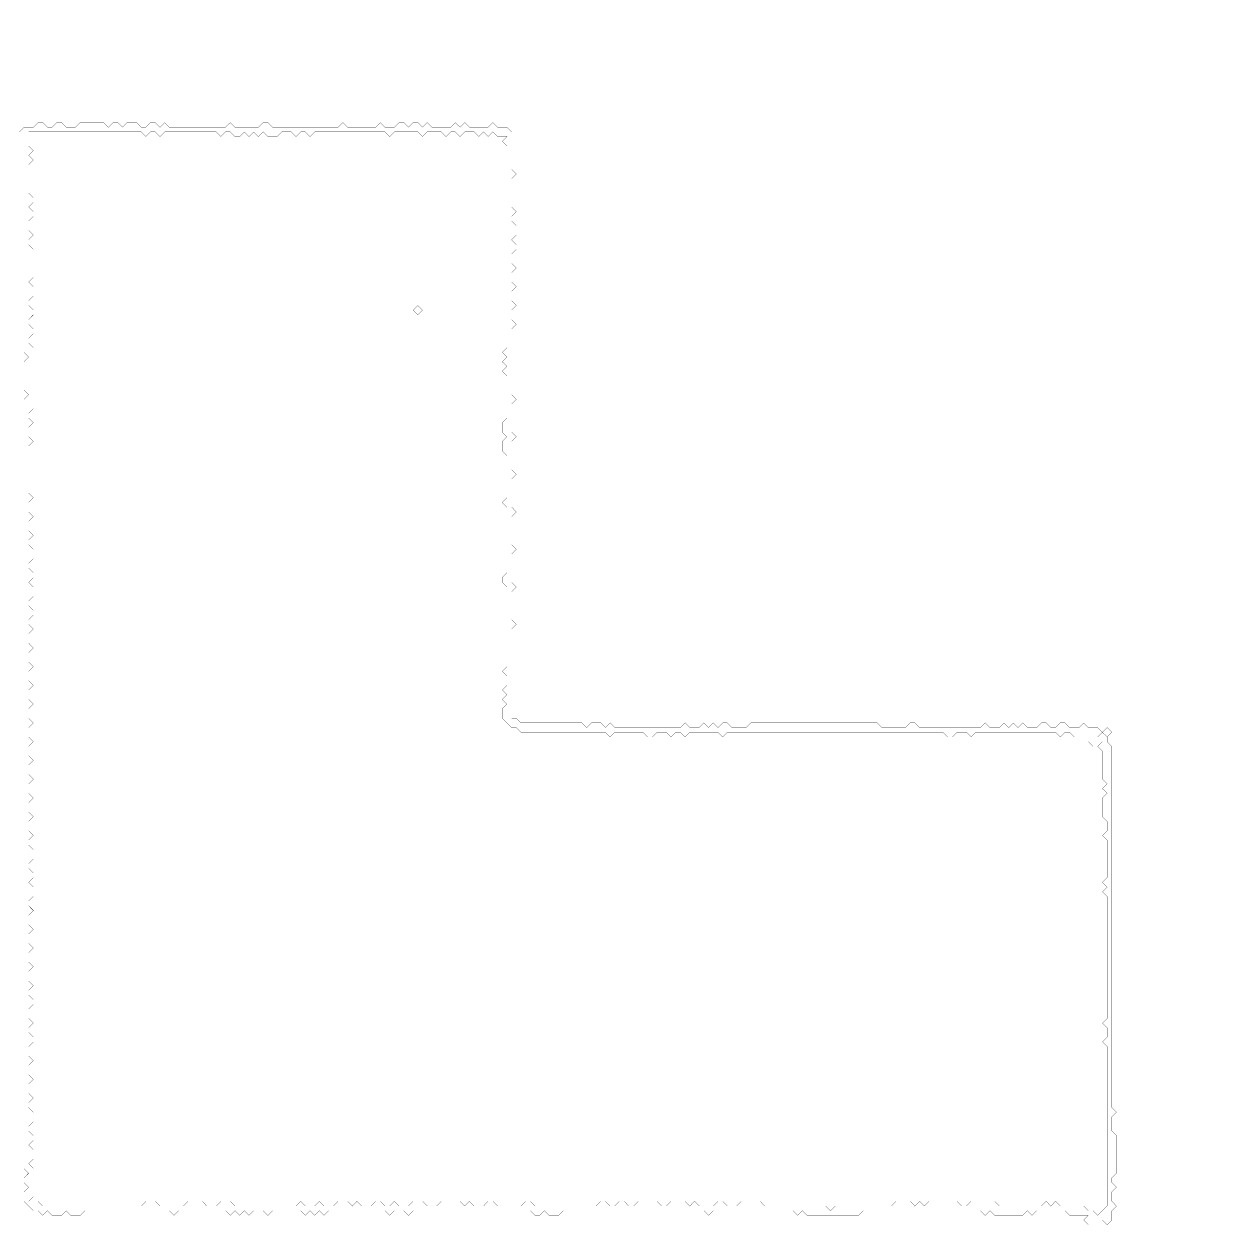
# Model space of a CAD drawing. Header units: metres. Extents: x 0 to 5064, y -5064 to 0.
# Drawn here: x 2547 to 5064, y -2527 to 0 of the extents above; entities that cross this region are included whole.
import ezdxf

# ---------------------------------------------------------------- set-up
doc = ezdxf.new("R2010")
doc.units = ezdxf.units.M
doc.layers.add('conductor', color=1, linetype='Continuous')
doc.layers.add('substrate', color=5, linetype='Continuous')

msp = doc.modelspace()

# ---------------------------------------------------------------- linework, layer by layer
at = {"layer": 'conductor', "const_width": 0.5}
for points in [[(2556.8, -227.9), (2556.8, -237.8), (2556.8, -247.8), (2556.8, -257.7), (2566.7, -267.6), (2556.8, -277.5), (2566.7, -287.4), (2556.8, -297.3), (2556.8, -307.2), (2556.8, -317.1), (2556.8, -327), (2556.8, -336.9), (2556.8, -346.9), (2556.8, -356.8), (2566.7, -366.7), (2566.7, -376.6), (2556.8, -386.5), (2566.7, -396.4), (2566.7, -406.3), (2556.8, -416.2), (2556.8, -426.1), (2556.8, -436), (2566.7, -446), (2556.8, -455.9), (2556.8, -465.8), (2566.7, -475.7), (2566.7, -485.6), (2566.7, -495.5), (2566.7, -505.4), (2566.7, -515.3), (2566.7, -525.2), (2566.7, -535.1), (2556.8, -545.1), (2566.7, -555), (2566.7, -564.9), (2566.7, -574.8), (2556.8, -584.7), (2556.8, -594.6), (2566.7, -604.5), (2566.7, -614.4), (2556.8, -624.3), (2556.8, -634.2), (2566.7, -644.2), (2566.7, -654.1), (2556.8, -664), (2556.8, -673.9), (2566.7, -683.8), (2566.7, -693.7), (2566.7, -703.6), (2566.7, -713.5), (2566.7, -723.4), (2566.7, -733.4), (2566.7, -743.3), (2566.7, -753.2), (2566.7, -763.1), (2566.7, -773), (2566.7, -782.9), (2566.7, -792.8), (2566.7, -802.7), (2566.7, -812.6), (2556.8, -822.5), (2556.8, -832.5), (2566.7, -842.4), (2556.8, -852.3), (2556.8, -862.2), (2556.8, -872.1), (2566.7, -882), (2556.8, -891.9), (2556.8, -901.8), (2556.8, -911.7), (2556.8, -921.6), (2556.8, -931.6), (2556.8, -941.5), (2556.8, -951.4), (2556.8, -961.3), (2556.8, -971.2), (2556.8, -981.1), (2556.8, -991), (2566.7, -1000.9), (2556.8, -1010.8), (2556.8, -1020.7), (2556.8, -1030.7), (2566.7, -1040.6), (2556.8, -1050.5), (2556.8, -1060.4), (2556.8, -1070.3), (2566.7, -1080.2), (2556.8, -1090.1), (2556.8, -1100), (2566.7, -1109.9), (2566.7, -1119.8), (2566.7, -1129.8), (2556.8, -1139.7), (2556.8, -1149.6), (2566.7, -1159.5), (2566.7, -1169.4), (2556.8, -1179.3), (2566.7, -1189.2), (2566.7, -1199.1), (2566.7, -1209), (2556.8, -1218.9), (2556.8, -1228.9), (2566.7, -1238.8), (2566.7, -1248.7), (2556.8, -1258.6), (2556.8, -1268.5), (2566.7, -1278.4), (2556.8, -1288.3), (2556.8, -1298.2), (2556.8, -1308.1), (2566.7, -1318.1), (2556.8, -1328), (2556.8, -1337.9), (2556.8, -1347.8), (2566.7, -1357.7), (2556.8, -1367.6), (2556.8, -1377.5), (2556.8, -1387.4), (2566.7, -1397.3), (2556.8, -1407.2), (2556.8, -1417.2), (2556.8, -1427.1), (2566.7, -1437), (2556.8, -1446.9), (2556.8, -1456.8), (2556.8, -1466.7), (2566.7, -1476.6), (2556.8, -1486.5), (2556.8, -1496.4), (2556.8, -1506.3), (2566.7, -1516.3), (2556.8, -1526.2), (2556.8, -1536.1), (2556.8, -1546), (2566.7, -1555.9), (2556.8, -1565.8), (2556.8, -1575.7), (2556.8, -1585.6), (2566.7, -1595.5), (2556.8, -1605.4), (2556.8, -1615.4), (2556.8, -1625.3), (2566.7, -1635.2), (2556.8, -1645.1), (2556.8, -1655), (2556.8, -1664.9), (2566.7, -1674.8), (2556.8, -1684.7), (2556.8, -1694.6), (2556.8, -1704.5), (2566.7, -1714.5), (2556.8, -1724.4), (2556.8, -1734.3), (2566.7, -1744.2), (2566.7, -1754.1), (2566.7, -1764), (2556.8, -1773.9), (2556.8, -1783.8), (2566.7, -1793.7), (2566.7, -1803.6), (2556.8, -1813.6), (2566.7, -1823.5), (2566.7, -1833.4), (2566.7, -1843.3), (2556.8, -1853.2), (2556.8, -1863.1), (2566.7, -1873), (2556.8, -1882.9), (2556.8, -1892.8), (2556.8, -1902.8), (2566.7, -1912.7), (2556.8, -1922.6), (2556.8, -1932.5), (2556.8, -1942.4), (2566.7, -1952.3), (2556.8, -1962.2), (2556.8, -1972.1), (2556.8, -1982), (2566.7, -1991.9), (2556.8, -2001.9), (2556.8, -2011.8), (2556.8, -2021.7), (2566.7, -2031.6), (2556.8, -2041.5), (2556.8, -2051.4), (2566.7, -2061.3), (2566.7, -2071.2), (2556.8, -2081.1), (2556.8, -2091), (2556.8, -2101), (2566.7, -2110.9), (2556.8, -2120.8), (2556.8, -2130.7), (2566.7, -2140.6), (2566.7, -2150.5), (2556.8, -2160.4), (2556.8, -2170.3), (2556.8, -2180.2), (2566.7, -2190.1), (2556.8, -2200.1), (2556.8, -2210), (2556.8, -2219.9), (2566.7, -2229.8), (2556.8, -2239.7), (2556.8, -2249.6), (2556.8, -2259.5), (2566.7, -2269.4), (2556.8, -2279.3), (2556.8, -2289.2), (2566.7, -2299.2), (2566.7, -2309.1), (2566.7, -2319), (2556.8, -2328.9), (2556.8, -2338.8), (2566.7, -2348.7), (2566.7, -2358.6), (2556.8, -2368.5), (2566.7, -2378.4), (2566.7, -2388.3), (2566.7, -2398.3), (2556.8, -2408.2), (2566.7, -2418.1), (2566.7, -2428), (2566.7, -2437.9), (2566.7, -2447.8), (2566.7, -2457.7), (2566.7, -2467.6), (2566.7, -2477.5), (2556.8, -2487.4), (2566.7, -2487.4), (2576.6, -2487.4), (2586.6, -2497.4), (2596.5, -2497.4), (2606.4, -2497.4), (2616.3, -2497.4), (2626.2, -2497.4), (2636.1, -2497.4), (2646, -2497.4), (2655.9, -2497.4), (2665.8, -2497.4), (2675.7, -2497.4), (2685.7, -2497.4), (2695.6, -2497.4), (2705.5, -2497.4), (2715.4, -2497.4), (2725.3, -2497.4), (2735.2, -2497.4), (2745.1, -2497.4), (2755, -2497.4), (2764.9, -2497.4), (2774.8, -2497.4), (2784.8, -2497.4), (2794.7, -2497.4), (2804.6, -2487.4), (2814.5, -2487.4), (2824.4, -2487.4), (2834.3, -2497.4), (2844.2, -2497.4), (2854.1, -2497.4), (2864, -2497.4), (2873.9, -2497.4), (2883.9, -2497.4), (2893.8, -2487.4), (2903.7, -2487.4), (2913.6, -2487.4), (2923.5, -2487.4), (2933.4, -2497.4), (2943.3, -2497.4), (2953.2, -2497.4), (2963.1, -2487.4), (2973, -2487.4), (2983, -2487.4), (2992.9, -2497.4), (3002.8, -2497.4), (3012.7, -2497.4), (3022.6, -2497.4), (3032.5, -2497.4), (3042.4, -2497.4), (3052.3, -2497.4), (3062.2, -2497.4), (3072.1, -2497.4), (3082.1, -2497.4), (3092, -2497.4), (3101.9, -2497.4), (3111.8, -2497.4), (3121.7, -2497.4), (3131.6, -2487.4), (3141.5, -2497.4), (3151.4, -2497.4), (3161.3, -2497.4), (3171.2, -2487.4), (3181.2, -2497.4), (3191.1, -2497.4), (3201, -2497.4), (3210.9, -2487.4), (3220.8, -2487.4), (3230.7, -2487.4), (3240.6, -2497.4), (3250.5, -2487.4), (3260.4, -2497.4), (3270.4, -2497.4), (3280.3, -2497.4), (3290.2, -2487.4), (3300.1, -2487.4), (3310, -2497.4), (3319.9, -2497.4), (3329.8, -2487.4), (3339.7, -2497.4), (3349.6, -2497.4), (3359.5, -2497.4), (3369.5, -2487.4), (3379.4, -2487.4), (3389.3, -2487.4), (3399.2, -2497.4), (3409.1, -2497.4), (3419, -2497.4), (3428.9, -2487.4), (3438.8, -2487.4), (3448.7, -2487.4), (3458.6, -2487.4), (3468.6, -2487.4), (3478.5, -2497.4), (3488.4, -2487.4), (3498.3, -2497.4), (3508.2, -2497.4), (3518.1, -2497.4), (3528, -2487.4), (3537.9, -2487.4), (3547.8, -2497.4), (3557.7, -2497.4), (3567.7, -2497.4), (3577.6, -2497.4), (3587.5, -2497.4), (3597.4, -2497.4), (3607.3, -2487.4), (3617.2, -2487.4), (3627.1, -2497.4), (3637, -2497.4), (3646.9, -2497.4), (3656.8, -2497.4), (3666.8, -2497.4), (3676.7, -2497.4), (3686.6, -2497.4), (3696.5, -2497.4), (3706.4, -2497.4), (3716.3, -2497.4), (3726.2, -2497.4), (3736.1, -2497.4), (3746, -2497.4), (3755.9, -2497.4), (3765.9, -2487.4), (3775.8, -2487.4), (3785.7, -2497.4), (3795.6, -2497.4), (3805.5, -2487.4), (3815.4, -2487.4), (3825.3, -2497.4), (3835.2, -2497.4), (3845.1, -2487.4), (3855.1, -2487.4), (3865, -2487.4), (3874.9, -2487.4), (3884.8, -2487.4), (3894.7, -2497.4), (3904.6, -2497.4), (3914.5, -2487.4), (3924.4, -2487.4), (3934.3, -2487.4), (3944.2, -2487.4), (3954.2, -2497.4), (3964.1, -2487.4), (3974, -2497.4), (3983.9, -2497.4), (3993.8, -2497.4), (4003.7, -2497.4), (4013.6, -2487.4), (4023.5, -2487.4), (4033.4, -2497.4), (4043.3, -2497.4), (4053.3, -2497.4), (4063.2, -2487.4), (4073.1, -2487.4), (4083, -2487.4), (4092.9, -2487.4), (4102.8, -2487.4), (4112.7, -2497.4), (4122.6, -2497.4), (4132.5, -2497.4), (4142.4, -2497.4), (4152.4, -2497.4), (4162.3, -2497.4), (4172.2, -2497.4), (4182.1, -2497.4), (4192, -2497.4), (4201.9, -2497.4), (4211.8, -2497.4), (4221.7, -2497.4), (4231.6, -2497.4), (4241.5, -2497.4), (4251.5, -2507.3), (4261.4, -2497.4), (4271.3, -2497.4), (4281.2, -2497.4), (4291.1, -2497.4), (4301, -2497.4), (4310.9, -2497.4), (4320.8, -2497.4), (4330.7, -2497.4), (4340.6, -2497.4), (4350.6, -2497.4), (4360.5, -2497.4), (4370.4, -2497.4), (4380.3, -2497.4), (4390.2, -2487.4), (4400.1, -2487.4), (4410, -2487.4), (4419.9, -2487.4), (4429.8, -2497.4), (4439.8, -2487.4), (4449.7, -2497.4), (4459.6, -2487.4), (4469.5, -2487.4), (4479.4, -2487.4), (4489.3, -2487.4), (4499.2, -2487.4), (4509.1, -2487.4), (4519, -2487.4), (4528.9, -2497.4), (4538.9, -2497.4), (4548.8, -2487.4), (4558.7, -2487.4), (4568.6, -2487.4), (4578.5, -2487.4), (4588.4, -2487.4), (4598.3, -2487.4), (4608.2, -2497.4), (4618.1, -2497.4), (4628, -2497.4), (4638, -2497.4), (4647.9, -2497.4), (4657.8, -2497.4), (4667.7, -2497.4), (4677.6, -2497.4), (4687.5, -2497.4), (4697.4, -2497.4), (4707.3, -2487.4), (4717.2, -2497.4), (4727.1, -2487.4), (4737.1, -2497.4), (4747, -2497.4), (4756.9, -2497.4), (4766.8, -2497.4), (4776.7, -2497.4), (4786.6, -2497.4), (4796.5, -2507.3), (4806.4, -2507.3), (4816.3, -2517.2), (4826.2, -2507.3), (4836.2, -2497.4), (4836.2, -2487.4), (4836.2, -2477.5), (4836.2, -2467.6), (4836.2, -2457.7), (4836.2, -2447.8), (4836.2, -2437.9), (4836.2, -2428), (4836.2, -2418.1), (4836.2, -2408.2), (4836.2, -2398.3), (4836.2, -2388.3), (4836.2, -2378.4), (4836.2, -2368.5), (4836.2, -2358.6), (4836.2, -2348.7), (4836.2, -2338.8), (4836.2, -2328.9), (4836.2, -2319), (4836.2, -2309.1), (4836.2, -2299.2), (4836.2, -2289.2), (4836.2, -2279.3), (4836.2, -2269.4), (4836.2, -2259.5), (4836.2, -2249.6), (4836.2, -2239.7), (4836.2, -2229.8), (4836.2, -2219.9), (4836.2, -2210), (4836.2, -2200.1), (4836.2, -2190.1), (4836.2, -2180.2), (4836.2, -2170.3), (4836.2, -2160.4), (4826.2, -2150.5), (4836.2, -2140.6), (4836.2, -2130.7), (4836.2, -2120.8), (4826.2, -2110.9), (4836.2, -2101), (4836.2, -2091), (4836.2, -2081.1), (4836.2, -2071.2), (4836.2, -2061.3), (4836.2, -2051.4), (4836.2, -2041.5), (4836.2, -2031.6), (4836.2, -2021.7), (4836.2, -2011.8), (4836.2, -2001.9), (4836.2, -1991.9), (4836.2, -1982), (4836.2, -1972.1), (4836.2, -1962.2), (4836.2, -1952.3), (4836.2, -1942.4), (4836.2, -1932.5), (4836.2, -1922.6), (4836.2, -1912.7), (4836.2, -1902.8), (4836.2, -1892.8), (4836.2, -1882.9), (4836.2, -1873), (4836.2, -1863.1), (4836.2, -1853.2), (4836.2, -1843.3), (4826.2, -1833.4), (4836.2, -1823.5), (4826.2, -1813.6), (4836.2, -1803.6), (4836.2, -1793.7), (4836.2, -1783.8), (4836.2, -1773.9), (4836.2, -1764), (4836.2, -1754.1), (4836.2, -1744.2), (4836.2, -1734.3), (4836.2, -1724.4), (4826.2, -1714.5), (4836.2, -1704.5), (4836.2, -1694.6), (4836.2, -1684.7), (4826.2, -1674.8), (4826.2, -1664.9), (4826.2, -1655), (4826.2, -1645.1), (4826.2, -1635.2), (4836.2, -1625.3), (4826.2, -1615.4), (4836.2, -1605.4), (4826.2, -1595.5), (4826.2, -1585.6), (4826.2, -1575.7), (4826.2, -1565.8), (4826.2, -1555.9), (4826.2, -1546), (4826.2, -1536.1), (4816.3, -1526.2), (4826.2, -1516.3), (4816.3, -1526.2), (4806.4, -1526.2), (4796.5, -1516.3), (4796.5, -1506.3), (4786.6, -1506.3), (4776.7, -1506.3), (4766.8, -1506.3), (4756.9, -1496.4), (4747, -1496.4), (4737.1, -1506.3), (4727.1, -1496.4), (4717.2, -1496.4), (4707.3, -1496.4), (4697.4, -1496.4), (4687.5, -1496.4), (4677.6, -1496.4), (4667.7, -1496.4), (4657.8, -1496.4), (4647.9, -1496.4), (4638, -1496.4), (4628, -1496.4), (4618.1, -1496.4), (4608.2, -1496.4), (4598.3, -1496.4), (4588.4, -1496.4), (4578.5, -1496.4), (4568.6, -1496.4), (4558.7, -1496.4), (4548.8, -1506.3), (4538.9, -1496.4), (4528.9, -1496.4), (4519, -1496.4), (4509.1, -1506.3), (4499.2, -1506.3), (4489.3, -1496.4), (4479.4, -1496.4), (4469.5, -1496.4), (4459.6, -1496.4), (4449.7, -1496.4), (4439.8, -1496.4), (4429.8, -1496.4), (4419.9, -1496.4), (4410, -1496.4), (4400.1, -1496.4), (4390.2, -1496.4), (4380.3, -1496.4), (4370.4, -1496.4), (4360.5, -1496.4), (4350.6, -1496.4), (4340.6, -1496.4), (4330.7, -1496.4), (4320.8, -1496.4), (4310.9, -1496.4), (4301, -1496.4), (4291.1, -1496.4), (4281.2, -1496.4), (4271.3, -1496.4), (4261.4, -1496.4), (4251.5, -1496.4), (4241.5, -1496.4), (4231.6, -1496.4), (4221.7, -1496.4), (4211.8, -1496.4), (4201.9, -1496.4), (4192, -1496.4), (4182.1, -1496.4), (4172.2, -1496.4), (4162.3, -1496.4), (4152.4, -1496.4), (4142.4, -1496.4), (4132.5, -1496.4), (4122.6, -1496.4), (4112.7, -1496.4), (4102.8, -1496.4), (4092.9, -1496.4), (4083, -1496.4), (4073.1, -1496.4), (4063.2, -1496.4), (4053.3, -1496.4), (4043.3, -1496.4), (4033.4, -1496.4), (4023.5, -1506.3), (4013.6, -1496.4), (4003.7, -1496.4), (3993.8, -1496.4), (3983.9, -1496.4), (3974, -1496.4), (3964.1, -1496.4), (3954.2, -1496.4), (3944.2, -1506.3), (3934.3, -1496.4), (3924.4, -1496.4), (3914.5, -1506.3), (3904.6, -1496.4), (3894.7, -1496.4), (3884.8, -1496.4), (3874.9, -1506.3), (3865, -1506.3), (3855.1, -1496.4), (3845.1, -1496.4), (3835.2, -1496.4), (3825.3, -1496.4), (3815.4, -1496.4), (3805.5, -1496.4), (3795.6, -1496.4), (3785.7, -1506.3), (3775.8, -1496.4), (3765.9, -1496.4), (3755.9, -1496.4), (3746, -1496.4), (3736.1, -1496.4), (3726.2, -1496.4), (3716.3, -1496.4), (3706.4, -1496.4), (3696.5, -1496.4), (3686.6, -1496.4), (3676.7, -1496.4), (3666.8, -1496.4), (3656.8, -1496.4), (3646.9, -1496.4), (3637, -1496.4), (3627.1, -1496.4), (3617.2, -1496.4), (3607.3, -1496.4), (3597.4, -1496.4), (3587.5, -1486.5), (3577.6, -1486.5), (3567.7, -1476.6), (3557.7, -1466.7), (3557.7, -1456.8), (3557.7, -1446.9), (3567.7, -1437), (3557.7, -1427.1), (3567.7, -1417.2), (3557.7, -1407.2), (3567.7, -1397.3), (3567.7, -1387.4), (3567.7, -1377.5), (3557.7, -1367.6), (3567.7, -1357.7), (3567.7, -1347.8), (3567.7, -1337.9), (3567.7, -1328), (3567.7, -1318.1), (3567.7, -1308.1), (3567.7, -1298.2), (3567.7, -1288.3), (3567.7, -1278.4), (3567.7, -1268.5), (3567.7, -1258.6), (3567.7, -1248.7), (3567.7, -1238.8), (3567.7, -1228.9), (3567.7, -1218.9), (3567.7, -1209), (3567.7, -1199.1), (3567.7, -1189.2), (3557.7, -1179.3), (3557.7, -1169.4), (3567.7, -1159.5), (3567.7, -1149.6), (3567.7, -1139.7), (3567.7, -1129.8), (3567.7, -1119.8), (3567.7, -1109.9), (3567.7, -1100), (3567.7, -1090.1), (3567.7, -1080.2), (3567.7, -1070.3), (3567.7, -1060.4), (3567.7, -1050.5), (3567.7, -1040.6), (3567.7, -1030.7), (3567.7, -1020.7), (3557.7, -1010.8), (3567.7, -1000.9), (3567.7, -991), (3567.7, -981.1), (3567.7, -971.2), (3567.7, -961.3), (3567.7, -951.4), (3567.7, -941.5), (3567.7, -931.6), (3567.7, -921.6), (3567.7, -911.7), (3557.7, -901.8), (3557.7, -891.9), (3557.7, -882), (3567.7, -872.1), (3557.7, -862.2), (3557.7, -852.3), (3557.7, -842.4), (3567.7, -832.5), (3567.7, -822.5), (3567.7, -812.6), (3567.7, -802.7), (3567.7, -792.8), (3567.7, -782.9), (3567.7, -773), (3567.7, -763.1), (3567.7, -753.2), (3567.7, -743.3), (3557.7, -733.4), (3567.7, -723.4), (3557.7, -713.5), (3567.7, -703.6), (3557.7, -693.7), (3567.7, -683.8), (3567.7, -673.9), (3567.7, -664), (3567.7, -654.1), (3567.7, -644.2), (3567.7, -634.2), (3567.7, -624.3), (3567.7, -614.4), (3567.7, -604.5), (3567.7, -594.6), (3567.7, -584.7), (3567.7, -574.8), (3567.7, -564.9), (3567.7, -555), (3567.7, -545.1), (3567.7, -535.1), (3567.7, -525.2), (3567.7, -515.3), (3567.7, -505.4), (3567.7, -495.5), (3567.7, -485.6), (3567.7, -475.7), (3567.7, -465.8), (3567.7, -455.9), (3567.7, -446), (3567.7, -436), (3567.7, -426.1), (3567.7, -416.2), (3567.7, -406.3), (3567.7, -396.4), (3567.7, -386.5), (3567.7, -376.6), (3567.7, -366.7), (3567.7, -356.8), (3567.7, -346.9), (3567.7, -336.9), (3567.7, -327), (3567.7, -317.1), (3567.7, -307.2), (3567.7, -297.3), (3567.7, -287.4), (3567.7, -277.5), (3567.7, -267.6), (3567.7, -257.7), (3557.7, -247.8), (3567.7, -237.8), (3557.7, -237.8), (3547.8, -237.8), (3537.9, -227.9), (3528, -237.8), (3518.1, -227.9), (3508.2, -237.8), (3498.3, -227.9), (3488.4, -227.9), (3478.5, -227.9), (3468.6, -237.8), (3458.6, -227.9), (3448.7, -227.9), (3438.8, -237.8), (3428.9, -227.9), (3419, -227.9), (3409.1, -227.9), (3399.2, -227.9), (3389.3, -237.8), (3379.4, -227.9), (3369.5, -227.9), (3359.5, -227.9), (3349.6, -227.9), (3339.7, -227.9), (3329.8, -227.9), (3319.9, -237.8), (3310, -227.9), (3300.1, -227.9), (3290.2, -227.9), (3280.3, -227.9), (3270.4, -227.9), (3260.4, -227.9), (3250.5, -227.9), (3240.6, -227.9), (3230.7, -227.9), (3220.8, -227.9), (3210.9, -227.9), (3201, -227.9), (3191.1, -227.9), (3181.2, -227.9), (3171.2, -227.9), (3161.3, -227.9), (3151.4, -237.8), (3141.5, -227.9), (3131.6, -227.9), (3121.7, -237.8), (3111.8, -227.9), (3101.9, -227.9), (3092, -227.9), (3082.1, -237.8), (3072.1, -237.8), (3062.2, -237.8), (3052.3, -227.9), (3042.4, -237.8), (3032.5, -227.9), (3022.6, -237.8), (3012.7, -227.9), (3002.8, -237.8), (2992.9, -237.8), (2983, -227.9), (2973, -227.9), (2963.1, -237.8), (2953.2, -227.9), (2943.3, -227.9), (2933.4, -227.9), (2923.5, -227.9), (2913.6, -227.9), (2903.7, -227.9), (2893.8, -227.9), (2883.9, -227.9), (2873.9, -227.9), (2864, -227.9), (2854.1, -227.9), (2844.2, -227.9), (2834.3, -237.8), (2824.4, -227.9), (2814.5, -227.9), (2804.6, -237.8), (2794.7, -227.9), (2784.8, -227.9), (2774.8, -227.9), (2764.9, -227.9), (2755, -227.9), (2745.1, -227.9), (2735.2, -227.9), (2725.3, -227.9), (2715.4, -227.9), (2705.5, -227.9), (2695.6, -227.9), (2685.7, -227.9), (2675.7, -227.9), (2665.8, -227.9), (2655.9, -227.9), (2646, -227.9), (2636.1, -227.9), (2626.2, -227.9), (2616.3, -227.9), (2606.4, -227.9), (2596.5, -227.9), (2586.6, -227.9), (2576.6, -227.9), (2566.7, -227.9)], [(3369.5, -604.5), (3379.4, -594.6), (3389.3, -604.5), (3379.4, -614.4)]]:
    msp.add_lwpolyline(points, close=True, dxfattribs=at)
at = {"layer": 'substrate', "const_width": 0.5}
for points in [[(5064.1, -2537), (5064.1, -2527.1), (5064.1, -2517.2), (5064.1, -2507.3), (5064.1, -2497.4), (5064.1, -2487.4), (5064.1, -2477.5), (5064.1, -2467.6), (5064.1, -2457.7), (5064.1, -2447.8), (5064.1, -2437.9), (5064.1, -2428), (5064.1, -2418.1), (5064.1, -2408.2), (5064.1, -2398.3), (5064.1, -2388.3), (5064.1, -2378.4), (5064.1, -2368.5), (5064.1, -2358.6), (5064.1, -2348.7), (5064.1, -2338.8), (5064.1, -2328.9), (5064.1, -2319), (5064.1, -2309.1), (5064.1, -2299.2), (5064.1, -2289.2), (5064.1, -2279.3), (5064.1, -2269.4), (5064.1, -2259.5), (5064.1, -2249.6), (5064.1, -2239.7), (5064.1, -2229.8), (5064.1, -2219.9), (5064.1, -2210), (5064.1, -2200.1), (5064.1, -2190.1), (5064.1, -2180.2), (5064.1, -2170.3), (5064.1, -2160.4), (5064.1, -2150.5), (5064.1, -2140.6), (5064.1, -2130.7), (5064.1, -2120.8), (5064.1, -2110.9), (5064.1, -2101), (5064.1, -2091), (5064.1, -2081.1), (5064.1, -2071.2), (5064.1, -2061.3), (5064.1, -2051.4), (5064.1, -2041.5), (5064.1, -2031.6), (5064.1, -2021.7), (5064.1, -2011.8), (5064.1, -2001.9), (5064.1, -1991.9), (5064.1, -1982), (5064.1, -1972.1), (5064.1, -1962.2), (5064.1, -1952.3), (5064.1, -1942.4), (5064.1, -1932.5), (5064.1, -1922.6), (5064.1, -1912.7), (5064.1, -1902.8), (5064.1, -1892.8), (5064.1, -1882.9), (5064.1, -1873), (5064.1, -1863.1), (5064.1, -1853.2), (5064.1, -1843.3), (5064.1, -1833.4), (5064.1, -1823.5), (5064.1, -1813.6), (5064.1, -1803.6), (5064.1, -1793.7), (5064.1, -1783.8), (5064.1, -1773.9), (5064.1, -1764), (5064.1, -1754.1), (5064.1, -1744.2), (5064.1, -1734.3), (5064.1, -1724.4), (5064.1, -1714.5), (5064.1, -1704.5), (5064.1, -1694.6), (5064.1, -1684.7), (5064.1, -1674.8), (5064.1, -1664.9), (5064.1, -1655), (5064.1, -1645.1), (5064.1, -1635.2), (5064.1, -1625.3), (5064.1, -1615.4), (5064.1, -1605.4), (5064.1, -1595.5), (5064.1, -1585.6), (5064.1, -1575.7), (5064.1, -1565.8), (5064.1, -1555.9), (5064.1, -1546), (5064.1, -1536.1), (5064.1, -1526.2), (5064.1, -1516.3), (5064.1, -1506.3), (5064.1, -1496.4), (5064.1, -1486.5), (5064.1, -1476.6), (5064.1, -1466.7), (5064.1, -1456.8), (5064.1, -1446.9), (5064.1, -1437), (5064.1, -1427.1), (5064.1, -1417.2), (5064.1, -1407.2), (5064.1, -1397.3), (5064.1, -1387.4), (5064.1, -1377.5), (5064.1, -1367.6), (5064.1, -1357.7), (5064.1, -1347.8), (5064.1, -1337.9), (5064.1, -1328), (5064.1, -1318.1), (5064.1, -1308.1), (5064.1, -1298.2), (5064.1, -1288.3), (5064.1, -1278.4), (5064.1, -1268.5), (5064.1, -1258.6), (5064.1, -1248.7), (5064.1, -1238.8), (5064.1, -1228.9), (5064.1, -1218.9), (5064.1, -1209), (5064.1, -1199.1), (5064.1, -1189.2), (5064.1, -1179.3), (5064.1, -1169.4), (5064.1, -1159.5), (5064.1, -1149.6), (5064.1, -1139.7), (5064.1, -1129.8), (5064.1, -1119.8), (5064.1, -1109.9), (5064.1, -1100), (5064.1, -1090.1), (5064.1, -1080.2), (5064.1, -1070.3), (5064.1, -1060.4), (5064.1, -1050.5), (5064.1, -1040.6), (5064.1, -1030.7), (5064.1, -1020.7), (5064.1, -1010.8), (5064.1, -1000.9), (5064.1, -991), (5064.1, -981.1), (5064.1, -971.2), (5064.1, -961.3), (5064.1, -951.4), (5064.1, -941.5), (5064.1, -931.6), (5064.1, -921.6), (5064.1, -911.7), (5064.1, -901.8), (5064.1, -891.9), (5064.1, -882), (5064.1, -872.1), (5064.1, -862.2), (5064.1, -852.3), (5064.1, -842.4), (5064.1, -832.5), (5064.1, -822.5), (5064.1, -812.6), (5064.1, -802.7), (5064.1, -792.8), (5064.1, -782.9), (5064.1, -773), (5064.1, -763.1), (5064.1, -753.2), (5064.1, -743.3), (5064.1, -733.4), (5064.1, -723.4), (5064.1, -713.5), (5064.1, -703.6), (5064.1, -693.7), (5064.1, -683.8), (5064.1, -673.9), (5064.1, -664), (5064.1, -654.1), (5064.1, -644.2), (5064.1, -634.2), (5064.1, -624.3), (5064.1, -614.4), (5064.1, -604.5), (5064.1, -594.6), (5064.1, -584.7), (5064.1, -574.8), (5064.1, -564.9), (5064.1, -555), (5064.1, -545.1), (5064.1, -535.1), (5064.1, -525.2), (5064.1, -515.3), (5064.1, -505.4), (5064.1, -495.5), (5064.1, -485.6), (5064.1, -475.7), (5064.1, -465.8), (5064.1, -455.9), (5064.1, -446), (5064.1, -436), (5064.1, -426.1), (5064.1, -416.2), (5064.1, -406.3), (5064.1, -396.4), (5064.1, -386.5), (5064.1, -376.6), (5064.1, -366.7), (5064.1, -356.8), (5064.1, -346.9), (5064.1, -336.9), (5064.1, -327), (5064.1, -317.1), (5064.1, -307.2), (5064.1, -297.3), (5064.1, -287.4), (5064.1, -277.5), (5064.1, -267.6), (5064.1, -257.7), (5064.1, -247.8), (5064.1, -237.8), (5064.1, -227.9), (5064.1, -218), (5064.1, -208.1), (5064.1, -198.2), (5064.1, -188.3), (5064.1, -178.4), (5064.1, -168.5), (5064.1, -158.6), (5064.1, -148.7), (5064.1, -138.7), (5064.1, -128.8), (5064.1, -118.9), (5064.1, -109), (5064.1, -99.1), (5064.1, -89.2), (5064.1, -79.3), (5064.1, -69.4), (5064.1, -59.5), (5064.1, -49.6), (5064.1, -39.6), (5064.1, -29.7), (5064.1, -19.8), (5064.1, -9.9), (5064.1, 0), (5054.2, 0), (5044.3, 0), (5034.4, 0), (5024.4, 0), (5014.5, 0), (5004.6, 0), (4994.7, 0), (4984.8, 0), (4974.9, 0), (4965, 0), (4955.1, 0), (4945.2, 0), (4935.3, 0), (4925.3, 0), (4915.4, 0), (4905.5, 0), (4895.6, 0), (4885.7, 0), (4875.8, 0), (4865.9, 0), (4856, 0), (4846.1, 0), (4836.2, 0), (4826.2, 0), (4816.3, 0), (4806.4, 0), (4796.5, 0), (4786.6, 0), (4776.7, 0), (4766.8, 0), (4756.9, 0), (4747, 0), (4737.1, 0), (4727.1, 0), (4717.2, 0), (4707.3, 0), (4697.4, 0), (4687.5, 0), (4677.6, 0), (4667.7, 0), (4657.8, 0), (4647.9, 0), (4638, 0), (4628, 0), (4618.1, 0), (4608.2, 0), (4598.3, 0), (4588.4, 0), (4578.5, 0), (4568.6, 0), (4558.7, 0), (4548.8, 0), (4538.9, 0), (4528.9, 0), (4519, 0), (4509.1, 0), (4499.2, 0), (4489.3, 0), (4479.4, 0), (4469.5, 0), (4459.6, 0), (4449.7, 0), (4439.8, 0), (4429.8, 0), (4419.9, 0), (4410, 0), (4400.1, 0), (4390.2, 0), (4380.3, 0), (4370.4, 0), (4360.5, 0), (4350.6, 0), (4340.6, 0), (4330.7, 0), (4320.8, 0), (4310.9, 0), (4301, 0), (4291.1, 0), (4281.2, 0), (4271.3, 0), (4261.4, 0), (4251.5, 0), (4241.5, 0), (4231.6, 0), (4221.7, 0), (4211.8, 0), (4201.9, 0), (4192, 0), (4182.1, 0), (4172.2, 0), (4162.3, 0), (4152.4, 0), (4142.4, 0), (4132.5, 0), (4122.6, 0), (4112.7, 0), (4102.8, 0), (4092.9, 0), (4083, 0), (4073.1, 0), (4063.2, 0), (4053.3, 0), (4043.3, 0), (4033.4, 0), (4023.5, 0), (4013.6, 0), (4003.7, 0), (3993.8, 0), (3983.9, 0), (3974, 0), (3964.1, 0), (3954.2, 0), (3944.2, 0), (3934.3, 0), (3924.4, 0), (3914.5, 0), (3904.6, 0), (3894.7, 0), (3884.8, 0), (3874.9, 0), (3865, 0), (3855.1, 0), (3845.1, 0), (3835.2, 0), (3825.3, 0), (3815.4, 0), (3805.5, 0), (3795.6, 0), (3785.7, 0), (3775.8, 0), (3765.9, 0), (3755.9, 0), (3746, 0), (3736.1, 0), (3726.2, 0), (3716.3, 0), (3706.4, 0), (3696.5, 0), (3686.6, 0), (3676.7, 0), (3666.8, 0), (3656.8, 0), (3646.9, 0), (3637, 0), (3627.1, 0), (3617.2, 0), (3607.3, 0), (3597.4, 0), (3587.5, 0), (3577.6, 0), (3567.7, 0), (3557.7, 0), (3547.8, 0), (3537.9, 0), (3528, 0), (3518.1, 0), (3508.2, 0), (3498.3, 0), (3488.4, 0), (3478.5, 0), (3468.6, 0), (3458.6, 0), (3448.7, 0), (3438.8, 0), (3428.9, 0), (3419, 0), (3409.1, 0), (3399.2, 0), (3389.3, 0), (3379.4, 0), (3369.5, 0), (3359.5, 0), (3349.6, 0), (3339.7, 0), (3329.8, 0), (3319.9, 0), (3310, 0), (3300.1, 0), (3290.2, 0), (3280.3, 0), (3270.4, 0), (3260.4, 0), (3250.5, 0), (3240.6, 0), (3230.7, 0), (3220.8, 0), (3210.9, 0), (3201, 0), (3191.1, 0), (3181.2, 0), (3171.2, 0), (3161.3, 0), (3151.4, 0), (3141.5, 0), (3131.6, 0), (3121.7, 0), (3111.8, 0), (3101.9, 0), (3092, 0), (3082.1, 0), (3072.1, 0), (3062.2, 0), (3052.3, 0), (3042.4, 0), (3032.5, 0), (3022.6, 0), (3012.7, 0), (3002.8, 0), (2992.9, 0), (2983, 0), (2973, 0), (2963.1, 0), (2953.2, 0), (2943.3, 0), (2933.4, 0), (2923.5, 0), (2913.6, 0), (2903.7, 0), (2893.8, 0), (2883.9, 0), (2873.9, 0), (2864, 0), (2854.1, 0), (2844.2, 0), (2834.3, 0), (2824.4, 0), (2814.5, 0), (2804.6, 0), (2794.7, 0), (2784.8, 0), (2774.8, 0), (2764.9, 0), (2755, 0), (2745.1, 0), (2735.2, 0), (2725.3, 0), (2715.4, 0), (2705.5, 0), (2695.6, 0), (2685.7, 0), (2675.7, 0), (2665.8, 0), (2655.9, 0), (2646, 0), (2636.1, 0), (2626.2, 0), (2616.3, 0), (2606.4, 0), (2596.5, 0), (2586.6, 0), (2576.6, 0), (2566.7, 0), (2556.8, 0), (2546.9, 0), (2537, 0)], [(2537, -227.9), (2546.9, -218), (2556.8, -218), (2566.7, -218), (2576.6, -208.1), (2586.6, -208.1), (2596.5, -218), (2606.4, -218), (2616.3, -208.1), (2626.2, -208.1), (2636.1, -218), (2646, -218), (2655.9, -218), (2665.8, -208.1), (2675.7, -208.1), (2685.7, -208.1), (2695.6, -208.1), (2705.5, -208.1), (2715.4, -208.1), (2725.3, -218), (2735.2, -208.1), (2745.1, -208.1), (2755, -218), (2764.9, -208.1), (2774.8, -208.1), (2784.8, -208.1), (2794.7, -218), (2804.6, -218), (2814.5, -208.1), (2824.4, -208.1), (2834.3, -218), (2844.2, -208.1), (2854.1, -218), (2864, -218), (2873.9, -218), (2883.9, -218), (2893.8, -218), (2903.7, -218), (2913.6, -218), (2923.5, -218), (2933.4, -218), (2943.3, -218), (2953.2, -218), (2963.1, -218), (2973, -218), (2983, -208.1), (2992.9, -218), (3002.8, -218), (3012.7, -218), (3022.6, -218), (3032.5, -218), (3042.4, -218), (3052.3, -208.1), (3062.2, -208.1), (3072.1, -218), (3082.1, -218), (3092, -218), (3101.9, -218), (3111.8, -218), (3121.7, -218), (3131.6, -218), (3141.5, -218), (3151.4, -218), (3161.3, -218), (3171.2, -218), (3181.2, -218), (3191.1, -218), (3201, -218), (3210.9, -218), (3220.8, -208.1), (3230.7, -218), (3240.6, -218), (3250.5, -218), (3260.4, -218), (3270.4, -218), (3280.3, -218), (3290.2, -218), (3300.1, -208.1), (3310, -218), (3319.9, -218), (3329.8, -218), (3339.7, -208.1), (3349.6, -208.1), (3359.5, -218), (3369.5, -208.1), (3379.4, -208.1), (3389.3, -218), (3399.2, -208.1), (3409.1, -218), (3419, -218), (3428.9, -218), (3438.8, -218), (3448.7, -218), (3458.6, -208.1), (3468.6, -218), (3478.5, -208.1), (3488.4, -218), (3498.3, -218), (3508.2, -218), (3518.1, -218), (3528, -218), (3537.9, -208.1), (3547.8, -218), (3557.7, -218), (3567.7, -218), (3577.6, -227.9), (3577.6, -237.8), (3577.6, -247.8), (3577.6, -257.7), (3577.6, -267.6), (3577.6, -277.5), (3577.6, -287.4), (3577.6, -297.3), (3577.6, -307.2), (3587.5, -317.1), (3577.6, -327), (3577.6, -336.9), (3577.6, -346.9), (3577.6, -356.8), (3577.6, -366.7), (3577.6, -376.6), (3577.6, -386.5), (3587.5, -396.4), (3577.6, -406.3), (3577.6, -416.2), (3587.5, -426.1), (3587.5, -436), (3587.5, -446), (3577.6, -455.9), (3587.5, -465.8), (3587.5, -475.7), (3577.6, -485.6), (3577.6, -495.5), (3577.6, -505.4), (3587.5, -515.3), (3577.6, -525.2), (3577.6, -535.1), (3577.6, -545.1), (3587.5, -555), (3577.6, -564.9), (3577.6, -574.8), (3577.6, -584.7), (3587.5, -594.6), (3577.6, -604.5), (3577.6, -614.4), (3577.6, -624.3), (3587.5, -634.2), (3577.6, -644.2), (3577.6, -654.1), (3577.6, -664), (3577.6, -673.9), (3577.6, -683.8), (3577.6, -693.7), (3577.6, -703.6), (3577.6, -713.5), (3577.6, -723.4), (3577.6, -733.4), (3577.6, -743.3), (3577.6, -753.2), (3577.6, -763.1), (3577.6, -773), (3577.6, -782.9), (3587.5, -792.8), (3577.6, -802.7), (3577.6, -812.6), (3577.6, -822.5), (3577.6, -832.5), (3577.6, -842.4), (3577.6, -852.3), (3577.6, -862.2), (3587.5, -872.1), (3577.6, -882), (3577.6, -891.9), (3577.6, -901.8), (3577.6, -911.7), (3577.6, -921.6), (3577.6, -931.6), (3577.6, -941.5), (3587.5, -951.4), (3577.6, -961.3), (3577.6, -971.2), (3577.6, -981.1), (3577.6, -991), (3577.6, -1000.9), (3577.6, -1010.8), (3577.6, -1020.7), (3587.5, -1030.7), (3577.6, -1040.6), (3577.6, -1050.5), (3577.6, -1060.4), (3577.6, -1070.3), (3577.6, -1080.2), (3577.6, -1090.1), (3577.6, -1100), (3587.5, -1109.9), (3577.6, -1119.8), (3577.6, -1129.8), (3577.6, -1139.7), (3577.6, -1149.6), (3577.6, -1159.5), (3577.6, -1169.4), (3577.6, -1179.3), (3587.5, -1189.2), (3577.6, -1199.1), (3577.6, -1209), (3577.6, -1218.9), (3577.6, -1228.9), (3577.6, -1238.8), (3577.6, -1248.7), (3577.6, -1258.6), (3587.5, -1268.5), (3577.6, -1278.4), (3577.6, -1288.3), (3577.6, -1298.2), (3577.6, -1308.1), (3577.6, -1318.1), (3577.6, -1328), (3577.6, -1337.9), (3577.6, -1347.8), (3577.6, -1357.7), (3577.6, -1367.6), (3577.6, -1377.5), (3577.6, -1387.4), (3577.6, -1397.3), (3577.6, -1407.2), (3577.6, -1417.2), (3577.6, -1427.1), (3577.6, -1437), (3577.6, -1446.9), (3577.6, -1456.8), (3577.6, -1466.7), (3587.5, -1466.7), (3597.4, -1476.6), (3607.3, -1476.6), (3617.2, -1476.6), (3627.1, -1476.6), (3637, -1476.6), (3646.9, -1476.6), (3656.8, -1476.6), (3666.8, -1476.6), (3676.7, -1476.6), (3686.6, -1476.6), (3696.5, -1476.6), (3706.4, -1476.6), (3716.3, -1476.6), (3726.2, -1476.6), (3736.1, -1486.5), (3746, -1476.6), (3755.9, -1476.6), (3765.9, -1476.6), (3775.8, -1486.5), (3785.7, -1476.6), (3795.6, -1486.5), (3805.5, -1486.5), (3815.4, -1486.5), (3825.3, -1486.5), (3835.2, -1486.5), (3845.1, -1486.5), (3855.1, -1486.5), (3865, -1486.5), (3874.9, -1486.5), (3884.8, -1486.5), (3894.7, -1486.5), (3904.6, -1486.5), (3914.5, -1486.5), (3924.4, -1486.5), (3934.3, -1486.5), (3944.2, -1476.6), (3954.2, -1486.5), (3964.1, -1486.5), (3974, -1486.5), (3983.9, -1476.6), (3993.8, -1486.5), (4003.7, -1476.6), (4013.6, -1486.5), (4023.5, -1476.6), (4033.4, -1476.6), (4043.3, -1486.5), (4053.3, -1486.5), (4063.2, -1486.5), (4073.1, -1486.5), (4083, -1476.6), (4092.9, -1476.6), (4102.8, -1476.6), (4112.7, -1476.6), (4122.6, -1476.6), (4132.5, -1476.6), (4142.4, -1476.6), (4152.4, -1476.6), (4162.3, -1476.6), (4172.2, -1476.6), (4182.1, -1476.6), (4192, -1476.6), (4201.9, -1476.6), (4211.8, -1476.6), (4221.7, -1476.6), (4231.6, -1476.6), (4241.5, -1476.6), (4251.5, -1476.6), (4261.4, -1476.6), (4271.3, -1476.6), (4281.2, -1476.6), (4291.1, -1476.6), (4301, -1476.6), (4310.9, -1476.6), (4320.8, -1476.6), (4330.7, -1476.6), (4340.6, -1476.6), (4350.6, -1476.6), (4360.5, -1486.5), (4370.4, -1486.5), (4380.3, -1486.5), (4390.2, -1486.5), (4400.1, -1486.5), (4410, -1486.5), (4419.9, -1476.6), (4429.8, -1476.6), (4439.8, -1486.5), (4449.7, -1486.5), (4459.6, -1486.5), (4469.5, -1486.5), (4479.4, -1486.5), (4489.3, -1486.5), (4499.2, -1486.5), (4509.1, -1486.5), (4519, -1486.5), (4528.9, -1486.5), (4538.9, -1486.5), (4548.8, -1486.5), (4558.7, -1486.5), (4568.6, -1486.5), (4578.5, -1476.6), (4588.4, -1486.5), (4598.3, -1486.5), (4608.2, -1486.5), (4618.1, -1476.6), (4628, -1486.5), (4638, -1476.6), (4647.9, -1486.5), (4657.8, -1476.6), (4667.7, -1486.5), (4677.6, -1486.5), (4687.5, -1486.5), (4697.4, -1476.6), (4707.3, -1476.6), (4717.2, -1486.5), (4727.1, -1486.5), (4737.1, -1476.6), (4747, -1476.6), (4756.9, -1486.5), (4766.8, -1486.5), (4776.7, -1486.5), (4786.6, -1476.6), (4796.5, -1486.5), (4806.4, -1486.5), (4816.3, -1486.5), (4826.2, -1496.4), (4816.3, -1506.3), (4806.4, -1506.3), (4816.3, -1506.3), (4826.2, -1496.4), (4836.2, -1506.3), (4836.2, -1516.3), (4846.1, -1526.2), (4846.1, -1536.1), (4846.1, -1546), (4846.1, -1555.9), (4846.1, -1565.8), (4846.1, -1575.7), (4846.1, -1585.6), (4846.1, -1595.5), (4846.1, -1605.4), (4846.1, -1615.4), (4846.1, -1625.3), (4846.1, -1635.2), (4846.1, -1645.1), (4846.1, -1655), (4846.1, -1664.9), (4846.1, -1674.8), (4846.1, -1684.7), (4846.1, -1694.6), (4846.1, -1704.5), (4846.1, -1714.5), (4846.1, -1724.4), (4846.1, -1734.3), (4846.1, -1744.2), (4846.1, -1754.1), (4846.1, -1764), (4846.1, -1773.9), (4846.1, -1783.8), (4846.1, -1793.7), (4846.1, -1803.6), (4846.1, -1813.6), (4846.1, -1823.5), (4846.1, -1833.4), (4846.1, -1843.3), (4846.1, -1853.2), (4846.1, -1863.1), (4846.1, -1873), (4846.1, -1882.9), (4846.1, -1892.8), (4846.1, -1902.8), (4846.1, -1912.7), (4846.1, -1922.6), (4846.1, -1932.5), (4846.1, -1942.4), (4846.1, -1952.3), (4846.1, -1962.2), (4846.1, -1972.1), (4846.1, -1982), (4846.1, -1991.9), (4846.1, -2001.9), (4846.1, -2011.8), (4846.1, -2021.7), (4846.1, -2031.6), (4846.1, -2041.5), (4846.1, -2051.4), (4846.1, -2061.3), (4846.1, -2071.2), (4846.1, -2081.1), (4846.1, -2091), (4846.1, -2101), (4846.1, -2110.9), (4846.1, -2120.8), (4846.1, -2130.7), (4846.1, -2140.6), (4846.1, -2150.5), (4846.1, -2160.4), (4846.1, -2170.3), (4846.1, -2180.2), (4846.1, -2190.1), (4846.1, -2200.1), (4846.1, -2210), (4846.1, -2219.9), (4846.1, -2229.8), (4846.1, -2239.7), (4846.1, -2249.6), (4846.1, -2259.5), (4846.1, -2269.4), (4846.1, -2279.3), (4846.1, -2289.2), (4856, -2299.2), (4846.1, -2309.1), (4846.1, -2319), (4846.1, -2328.9), (4846.1, -2338.8), (4856, -2348.7), (4856, -2358.6), (4856, -2368.5), (4856, -2378.4), (4856, -2388.3), (4856, -2398.3), (4856, -2408.2), (4856, -2418.1), (4856, -2428), (4846.1, -2437.9), (4846.1, -2447.8), (4856, -2457.7), (4846.1, -2467.6), (4846.1, -2477.5), (4846.1, -2487.4), (4856, -2497.4), (4846.1, -2507.3), (4846.1, -2517.2), (4846.1, -2527.1), (4836.2, -2537), (4826.2, -2527.1), (4836.2, -2537)], [(4796.5, -2537), (4786.6, -2527.1), (4796.5, -2517.2), (4786.6, -2517.2), (4776.7, -2517.2), (4766.8, -2517.2), (4756.9, -2517.2), (4747, -2507.3), (4737.1, -2507.3), (4727.1, -2507.3), (4717.2, -2507.3), (4707.3, -2507.3), (4697.4, -2507.3), (4687.5, -2507.3), (4677.6, -2517.2), (4667.7, -2507.3), (4657.8, -2517.2), (4647.9, -2517.2), (4638, -2517.2), (4628, -2517.2), (4618.1, -2517.2), (4608.2, -2517.2), (4598.3, -2517.2), (4588.4, -2507.3), (4578.5, -2517.2), (4568.6, -2507.3), (4558.7, -2507.3), (4548.8, -2507.3), (4538.9, -2507.3), (4528.9, -2507.3), (4519, -2507.3), (4509.1, -2507.3), (4499.2, -2507.3), (4489.3, -2507.3), (4479.4, -2507.3), (4469.5, -2507.3), (4459.6, -2507.3), (4449.7, -2507.3), (4439.8, -2507.3), (4429.8, -2507.3), (4419.9, -2507.3), (4410, -2507.3), (4400.1, -2507.3), (4390.2, -2507.3), (4380.3, -2507.3), (4370.4, -2507.3), (4360.5, -2507.3), (4350.6, -2507.3), (4340.6, -2507.3), (4330.7, -2507.3), (4320.8, -2507.3), (4310.9, -2517.2), (4301, -2517.2), (4291.1, -2517.2), (4281.2, -2517.2), (4271.3, -2517.2), (4261.4, -2517.2), (4251.5, -2517.2), (4241.5, -2517.2), (4231.6, -2517.2), (4221.7, -2517.2), (4211.8, -2517.2), (4201.9, -2517.2), (4192, -2507.3), (4182.1, -2517.2), (4172.2, -2507.3), (4162.3, -2507.3), (4152.4, -2507.3), (4142.4, -2507.3), (4132.5, -2507.3), (4122.6, -2507.3), (4112.7, -2507.3), (4102.8, -2507.3), (4092.9, -2507.3), (4083, -2507.3), (4073.1, -2507.3), (4063.2, -2507.3), (4053.3, -2507.3), (4043.3, -2507.3), (4033.4, -2507.3), (4023.5, -2507.3), (4013.6, -2507.3), (4003.7, -2507.3), (3993.8, -2517.2), (3983.9, -2507.3), (3974, -2507.3), (3964.1, -2507.3), (3954.2, -2507.3), (3944.2, -2507.3), (3934.3, -2507.3), (3924.4, -2507.3), (3914.5, -2507.3), (3904.6, -2507.3), (3894.7, -2507.3), (3884.8, -2507.3), (3874.9, -2507.3), (3865, -2507.3), (3855.1, -2507.3), (3845.1, -2507.3), (3835.2, -2507.3), (3825.3, -2507.3), (3815.4, -2507.3), (3805.5, -2507.3), (3795.6, -2507.3), (3785.7, -2507.3), (3775.8, -2507.3), (3765.9, -2507.3), (3755.9, -2507.3), (3746, -2507.3), (3736.1, -2507.3), (3726.2, -2507.3), (3716.3, -2507.3), (3706.4, -2507.3), (3696.5, -2507.3), (3686.6, -2507.3), (3676.7, -2517.2), (3666.8, -2517.2), (3656.8, -2517.2), (3646.9, -2507.3), (3637, -2517.2), (3627.1, -2517.2), (3617.2, -2507.3), (3607.3, -2507.3), (3597.4, -2507.3), (3587.5, -2507.3), (3577.6, -2507.3), (3567.7, -2507.3), (3557.7, -2507.3), (3547.8, -2507.3), (3537.9, -2507.3), (3528, -2507.3), (3518.1, -2507.3), (3508.2, -2507.3), (3498.3, -2507.3), (3488.4, -2507.3), (3478.5, -2507.3), (3468.6, -2507.3), (3458.6, -2507.3), (3448.7, -2507.3), (3438.8, -2507.3), (3428.9, -2507.3), (3419, -2507.3), (3409.1, -2507.3), (3399.2, -2507.3), (3389.3, -2507.3), (3379.4, -2507.3), (3369.5, -2507.3), (3359.5, -2517.2), (3349.6, -2507.3), (3339.7, -2507.3), (3329.8, -2507.3), (3319.9, -2517.2), (3310, -2507.3), (3300.1, -2507.3), (3290.2, -2507.3), (3280.3, -2507.3), (3270.4, -2507.3), (3260.4, -2507.3), (3250.5, -2507.3), (3240.6, -2507.3), (3230.7, -2507.3), (3220.8, -2507.3), (3210.9, -2507.3), (3201, -2507.3), (3191.1, -2507.3), (3181.2, -2517.2), (3171.2, -2507.3), (3161.3, -2517.2), (3151.4, -2507.3), (3141.5, -2517.2), (3131.6, -2507.3), (3121.7, -2507.3), (3111.8, -2507.3), (3101.9, -2507.3), (3092, -2507.3), (3082.1, -2507.3), (3072.1, -2507.3), (3062.2, -2517.2), (3052.3, -2507.3), (3042.4, -2507.3), (3032.5, -2507.3), (3022.6, -2517.2), (3012.7, -2507.3), (3002.8, -2517.2), (2992.9, -2507.3), (2983, -2517.2), (2973, -2507.3), (2963.1, -2507.3), (2953.2, -2507.3), (2943.3, -2507.3), (2933.4, -2507.3), (2923.5, -2507.3), (2913.6, -2507.3), (2903.7, -2507.3), (2893.8, -2507.3), (2883.9, -2507.3), (2873.9, -2507.3), (2864, -2517.2), (2854.1, -2507.3), (2844.2, -2507.3), (2834.3, -2507.3), (2824.4, -2507.3), (2814.5, -2507.3), (2804.6, -2507.3), (2794.7, -2507.3), (2784.8, -2507.3), (2774.8, -2507.3), (2764.9, -2507.3), (2755, -2507.3), (2745.1, -2507.3), (2735.2, -2507.3), (2725.3, -2507.3), (2715.4, -2507.3), (2705.5, -2507.3), (2695.6, -2507.3), (2685.7, -2507.3), (2675.7, -2507.3), (2665.8, -2517.2), (2655.9, -2517.2), (2646, -2517.2), (2636.1, -2507.3), (2626.2, -2517.2), (2616.3, -2517.2), (2606.4, -2517.2), (2596.5, -2507.3), (2586.6, -2517.2), (2576.6, -2507.3), (2566.7, -2507.3), (2556.8, -2497.4), (2546.9, -2487.4), (2546.9, -2477.5), (2546.9, -2467.6), (2556.8, -2457.7), (2546.9, -2447.8), (2546.9, -2437.9), (2556.8, -2428), (2546.9, -2418.1), (2546.9, -2408.2), (2546.9, -2398.3), (2546.9, -2388.3), (2546.9, -2378.4), (2546.9, -2368.5), (2546.9, -2358.6), (2546.9, -2348.7), (2546.9, -2338.8), (2546.9, -2328.9), (2546.9, -2319), (2546.9, -2309.1), (2546.9, -2299.2), (2546.9, -2289.2), (2546.9, -2279.3), (2546.9, -2269.4), (2546.9, -2259.5), (2546.9, -2249.6), (2546.9, -2239.7), (2546.9, -2229.8), (2546.9, -2219.9), (2546.9, -2210), (2546.9, -2200.1), (2546.9, -2190.1), (2546.9, -2180.2), (2546.9, -2170.3), (2546.9, -2160.4), (2546.9, -2150.5), (2546.9, -2140.6), (2546.9, -2130.7), (2546.9, -2120.8), (2546.9, -2110.9), (2546.9, -2101), (2546.9, -2091), (2546.9, -2081.1), (2546.9, -2071.2), (2546.9, -2061.3), (2546.9, -2051.4), (2546.9, -2041.5), (2546.9, -2031.6), (2546.9, -2021.7), (2546.9, -2011.8), (2546.9, -2001.9), (2546.9, -1991.9), (2546.9, -1982), (2546.9, -1972.1), (2546.9, -1962.2), (2546.9, -1952.3), (2546.9, -1942.4), (2546.9, -1932.5), (2546.9, -1922.6), (2546.9, -1912.7), (2546.9, -1902.8), (2546.9, -1892.8), (2546.9, -1882.9), (2546.9, -1873), (2546.9, -1863.1), (2546.9, -1853.2), (2546.9, -1843.3), (2546.9, -1833.4), (2546.9, -1823.5), (2546.9, -1813.6), (2546.9, -1803.6), (2546.9, -1793.7), (2546.9, -1783.8), (2546.9, -1773.9), (2546.9, -1764), (2546.9, -1754.1), (2546.9, -1744.2), (2546.9, -1734.3), (2546.9, -1724.4), (2546.9, -1714.5), (2546.9, -1704.5), (2546.9, -1694.6), (2546.9, -1684.7), (2546.9, -1674.8), (2546.9, -1664.9), (2546.9, -1655), (2546.9, -1645.1), (2546.9, -1635.2), (2546.9, -1625.3), (2546.9, -1615.4), (2546.9, -1605.4), (2546.9, -1595.5), (2546.9, -1585.6), (2546.9, -1575.7), (2546.9, -1565.8), (2546.9, -1555.9), (2546.9, -1546), (2546.9, -1536.1), (2546.9, -1526.2), (2546.9, -1516.3), (2546.9, -1506.3), (2546.9, -1496.4), (2546.9, -1486.5), (2546.9, -1476.6), (2546.9, -1466.7), (2546.9, -1456.8), (2546.9, -1446.9), (2546.9, -1437), (2546.9, -1427.1), (2546.9, -1417.2), (2546.9, -1407.2), (2546.9, -1397.3), (2546.9, -1387.4), (2546.9, -1377.5), (2546.9, -1367.6), (2546.9, -1357.7), (2546.9, -1347.8), (2546.9, -1337.9), (2546.9, -1328), (2546.9, -1318.1), (2546.9, -1308.1), (2546.9, -1298.2), (2546.9, -1288.3), (2546.9, -1278.4), (2546.9, -1268.5), (2546.9, -1258.6), (2546.9, -1248.7), (2546.9, -1238.8), (2546.9, -1228.9), (2546.9, -1218.9), (2546.9, -1209), (2546.9, -1199.1), (2546.9, -1189.2), (2546.9, -1179.3), (2546.9, -1169.4), (2546.9, -1159.5), (2546.9, -1149.6), (2546.9, -1139.7), (2546.9, -1129.8), (2546.9, -1119.8), (2546.9, -1109.9), (2546.9, -1100), (2546.9, -1090.1), (2546.9, -1080.2), (2546.9, -1070.3), (2546.9, -1060.4), (2546.9, -1050.5), (2546.9, -1040.6), (2546.9, -1030.7), (2546.9, -1020.7), (2546.9, -1010.8), (2546.9, -1000.9), (2546.9, -991), (2546.9, -981.1), (2546.9, -971.2), (2546.9, -961.3), (2546.9, -951.4), (2546.9, -941.5), (2546.9, -931.6), (2546.9, -921.6), (2546.9, -911.7), (2546.9, -901.8), (2546.9, -891.9), (2546.9, -882), (2546.9, -872.1), (2546.9, -862.2), (2546.9, -852.3), (2546.9, -842.4), (2546.9, -832.5), (2546.9, -822.5), (2546.9, -812.6), (2546.9, -802.7), (2546.9, -792.8), (2556.8, -782.9), (2546.9, -773), (2546.9, -763.1), (2546.9, -753.2), (2546.9, -743.3), (2546.9, -733.4), (2546.9, -723.4), (2546.9, -713.5), (2556.8, -703.6), (2546.9, -693.7), (2546.9, -683.8), (2546.9, -673.9), (2546.9, -664), (2546.9, -654.1), (2546.9, -644.2), (2546.9, -634.2), (2546.9, -624.3), (2546.9, -614.4), (2546.9, -604.5), (2546.9, -594.6), (2546.9, -584.7), (2546.9, -574.8), (2546.9, -564.9), (2546.9, -555), (2546.9, -545.1), (2546.9, -535.1), (2546.9, -525.2), (2546.9, -515.3), (2546.9, -505.4), (2546.9, -495.5), (2546.9, -485.6), (2546.9, -475.7), (2546.9, -465.8), (2546.9, -455.9), (2546.9, -446), (2546.9, -436), (2546.9, -426.1), (2546.9, -416.2), (2546.9, -406.3), (2546.9, -396.4), (2546.9, -386.5), (2546.9, -376.6), (2546.9, -366.7), (2546.9, -356.8), (2546.9, -346.9), (2546.9, -336.9), (2546.9, -327), (2546.9, -317.1), (2546.9, -307.2), (2546.9, -297.3), (2546.9, -287.4), (2546.9, -277.5), (2546.9, -267.6), (2546.9, -257.7), (2537, -257.7)]]:
    msp.add_lwpolyline(points, dxfattribs=at)
msp.add_lwpolyline([(4826.2, -1496.4), (4836.2, -1486.5), (4846.1, -1496.4), (4836.2, -1506.3)], close=True, dxfattribs=at)

doc.saveas('drawing.dxf')
